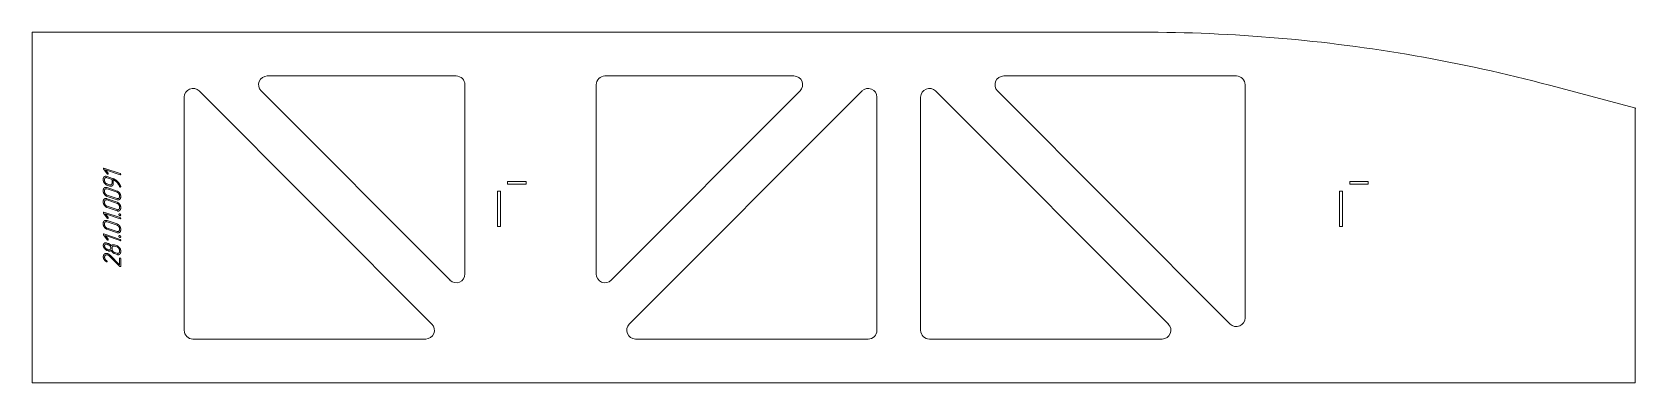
# Model space of a CAD drawing. Header units: millimetres. Extents: x 3 to 1835, y 4 to 404.
import ezdxf

# ---------------------------------------------------------------- set-up
doc = ezdxf.new("R2010")
doc.units = ezdxf.units.MM
doc.linetypes.add('K5LT_BASIC', pattern=[0])
doc.layers.add('Engraving', color=7, linetype='Continuous')

msp = doc.modelspace()

# ---------------------------------------------------------------- linework, layer by layer
at = {"color": 143, "linetype": 'K5LT_BASIC', "lineweight": 15, "true_color": 0x33acca}
for p, q in [((2.6, 404.3), (1269.6, 404.3)), ((2.6, 404.3), (2.6, 4.3)), ((271.3, 354.3), (487.1, 354.3)), ((657.1, 354.3), (873, 354.3)), ((1112.7, 354.3), (1378.5, 354.3)), ((176.4, 64.3), (176.4, 330.2)), ((193.5, 337.2), (459.3, 71.4)), ((480.1, 121.4), (264.2, 337.2)), ((497.1, 344.3), (497.1, 128.5)), ((647.1, 128.5), (647.1, 344.3)), ((880.1, 337.2), (664.2, 121.4)), ((684.9, 71.4), (950.8, 337.2)), ((967.8, 330.2), (967.8, 64.3)), ((1017.8, 64.3), (1017.8, 330.2)), ((1034.9, 337.2), (1300.8, 71.4)), ((1371.5, 71.4), (1105.6, 337.2)), ((1388.5, 344.3), (1388.5, 78.5)), ((1835, 317.7), (1736.4, 343.8)), ((1834.3, 4.3), (1834.3, 317.7)), ((1834.3, 317.7), (1835, 317.7)), ((534.3, 182.8), (534.3, 222.8)), ((534.3, 222.8), (537.7, 222.8)), ((537.7, 222.8), (537.7, 182.8)), ((545.9, 231.1), (545.9, 234.1)), ((545.9, 234.1), (566.9, 234.1)), ((566.9, 231.1), (545.9, 231.1)), ((566.9, 234.1), (566.9, 231.1)), ((1496.4, 222.8), (1499.9, 222.8)), ((1496.4, 182.8), (1496.4, 222.8)), ((1499.9, 222.8), (1499.9, 182.8)), ((1508, 234.1), (1529, 234.1)), ((1508, 231.1), (1508, 234.1)), ((1529, 231.1), (1508, 231.1)), ((1529, 234.1), (1529, 231.1)), ((537.7, 182.8), (534.3, 182.8)), ((1499.9, 182.8), (1496.4, 182.8)), ((452.3, 54.3), (186.4, 54.3)), ((957.8, 54.3), (692, 54.3)), ((1293.7, 54.3), (1027.8, 54.3)), ((1834.3, 4.3), (2.6, 4.3))]:
    msp.add_line(p, q, dxfattribs=at)
for centre, start, end in [((271.3, 344.3), 90, 225), ((487.1, 344.3), 0, 90), ((657.1, 344.3), 90, 180), ((873, 344.3), 315, 90), ((1112.7, 344.3), 90, 225), ((1378.5, 344.3), 0, 90), ((186.4, 330.2), 45, 180), ((957.8, 330.2), 0, 135), ((1027.8, 330.2), 45, 180), ((487.1, 128.5), 225, 0), ((657.1, 128.5), 180, 315), ((1378.5, 78.5), 225, 0), ((186.4, 64.3), 180, 270), ((452.3, 64.3), 270, 45), ((692, 64.3), 135, 270), ((957.8, 64.3), 270, 0), ((1027.8, 64.3), 180, 270), ((1293.7, 64.3), 270, 45)]:
    msp.add_arc(centre, 10, start, end, dxfattribs=at)
msp.add_open_spline([(1269.6, 404.3), (1322, 404.3), (1426.9, 399.8), (1583.1, 379.6), (1685.7, 357.2), (1736.4, 343.8)], degree=3, dxfattribs=at)
at = {"layer": 'Engraving', "color": 143, "linetype": 'K5LT_BASIC', "lineweight": 15, "true_color": 0x33acca}
for p, q in [((88.4, 242.6), (84.2, 248.3)), ((84.6, 249.3), (103.1, 243.1)), ((103.1, 241.6), (86.4, 247.3)), ((86.4, 247.3), (89.4, 243.3)), ((86.6, 240), (87.3, 239.9)), ((87.3, 239.9), (87.8, 239.8)), ((87.8, 239.8), (88.2, 239.7)), ((88.2, 239.7), (94.5, 237.5)), ((88.2, 238.3), (93.9, 236.3)), ((83.9, 235.5), (83.9, 236.9)), ((83.9, 222.8), (83.9, 224.2)), ((85.4, 235), (85.4, 236.4)), ((85.4, 222.3), (85.4, 223.7)), ((91, 230.2), (88.2, 231.2)), ((91, 228.8), (88.2, 229.7)), ((88.2, 227), (99.6, 223.1)), ((88.2, 225.6), (99.6, 221.7)), ((93.9, 236.3), (93.9, 232.1)), ((95.3, 235.8), (95.3, 231.6)), ((101.4, 230.4), (101.1, 230.9)), ((101.6, 230.2), (101.4, 230.4)), ((101.9, 229.6), (101.6, 230.2)), ((103.8, 228.3), (103.8, 227.9)), ((83.9, 210.1), (83.9, 211.5)), ((85.4, 209.6), (85.4, 211)), ((99.6, 214.6), (88.2, 218.5)), ((99.6, 213.2), (88.2, 217)), ((88.2, 214.3), (99.6, 210.4)), ((88.2, 212.9), (99.6, 209)), ((99.6, 201.9), (88.2, 205.8)), ((99.6, 200.5), (88.2, 204.3)), ((102.4, 217.9), (102.4, 216.5)), ((102.4, 205.2), (102.4, 203.8)), ((103.8, 217.4), (103.8, 216)), ((103.8, 204.7), (103.8, 203.3)), ((83.9, 185.2), (83.9, 186.6)), ((88.4, 192.3), (84.2, 198)), ((84.6, 199.1), (103.1, 192.8)), ((85.4, 184.7), (85.4, 186.1)), ((86.4, 197.1), (89.4, 193)), ((103.1, 191.4), (86.4, 197.1)), ((88.2, 189.4), (99.6, 185.6)), ((88.2, 188), (99.6, 184.1)), ((88.4, 167.5), (84.2, 173.2)), ((84.6, 174.2), (103.1, 167.9)), ((103.1, 166.5), (86.4, 172.2)), ((86.4, 172.2), (89.4, 168.1)), ((99.6, 177), (88.2, 180.9)), ((99.6, 175.6), (88.2, 179.5)), ((102.4, 180.3), (102.4, 178.9)), ((103.8, 179.8), (103.8, 178.4)), ((83.9, 160.6), (83.9, 161)), ((84, 160.1), (83.9, 160.6)), ((84.2, 159.3), (84, 160.1)), ((86.5, 164.1), (87.3, 164.1)), ((87.3, 164.1), (87.7, 164)), ((87.7, 164), (88.2, 163.8)), ((88.2, 163.8), (89.6, 163.4)), ((88.2, 162.4), (89.6, 161.9)), ((89.6, 156.2), (88.2, 156.7)), ((89.6, 154.8), (88.2, 155.3)), ((90.4, 149.4), (89.9, 149.8)), ((90.9, 148.9), (90.4, 149.4)), ((102.7, 137.1), (90.9, 148.9)), ((91.7, 149.8), (102.4, 139.1)), ((93.9, 156.9), (93.9, 158.3)), ((96.7, 161.6), (99.6, 160.7)), ((96.7, 160.2), (99.6, 159.3)), ((99.6, 152.2), (96.7, 153.1)), ((99.6, 150.7), (96.7, 151.7)), ((102.4, 155.5), (102.4, 154)), ((103.8, 155), (103.8, 153.5)), ((87.6, 142.4), (87.3, 142.5)), ((102.4, 139.1), (102.4, 146.3)), ((103.8, 145.8), (103.8, 137.3))]:
    msp.add_line(p, q, dxfattribs=at)
for points in [[(85.2, 239.5), (83.9, 238.6), (83.9, 236.9)], [(84.1, 249.3), (84, 249.1), (84, 248.8)], [(84, 248.8), (84, 248.6), (84.2, 248.3)], [(84.6, 249.3), (84.3, 249.4), (84.1, 249.3)], [(86.6, 240), (85.8, 239.9), (85.2, 239.5)], [(88.2, 238.3), (87, 238.7), (86.2, 238.1)], [(88.4, 242.6), (88.8, 242.3), (88.9, 242.2)], [(88.9, 242.2), (89.2, 242.1), (89.4, 242.3)], [(89.6, 242.7), (89.6, 243), (89.4, 243.3)], [(89.4, 242.3), (89.6, 242.4), (89.6, 242.7)], [(103.7, 242.7), (103.5, 242.9), (103.1, 243.1)], [(103.1, 241.6), (103.5, 241.5), (103.7, 241.7)], [(103.8, 242.1), (103.8, 242.4), (103.7, 242.7)], [(103.7, 241.7), (103.8, 242), (103.8, 242.1)], [(83.9, 235.5), (83.9, 233.7), (85.2, 232)], [(85.2, 226.8), (83.9, 225.9), (83.9, 224.2)], [(83.9, 222.8), (83.9, 221), (85.2, 219.3)], [(85.2, 232), (86.5, 230.3), (88.2, 229.7)], [(88.2, 227), (86.4, 227.6), (85.2, 226.8)], [(86.2, 238.1), (85.4, 237.6), (85.4, 236.4)], [(85.4, 235), (85.4, 233.8), (86.2, 232.7)], [(86.2, 225.4), (85.4, 224.9), (85.4, 223.7)], [(85.4, 222.3), (85.4, 221.1), (86.2, 220)], [(86.2, 232.7), (87, 231.6), (88.2, 231.2)], [(88.2, 225.6), (87, 226), (86.2, 225.4)], [(86.2, 220), (87, 218.9), (88.2, 218.5)], [(91, 230.2), (92.2, 229.8), (93, 230.4)], [(91, 228.8), (92.8, 228.2), (94.1, 229)], [(93, 230.4), (93.9, 231), (93.9, 232.1)], [(94.1, 229), (95.3, 229.8), (95.3, 231.6)], [(100, 234.2), (97.5, 236.5), (94.5, 237.5)], [(95.3, 235.8), (96.2, 235.5), (97.3, 234.8)], [(97.3, 234.8), (98.3, 234.1), (99.2, 233.2)], [(99.2, 233.2), (100.5, 232), (101.1, 230.9)], [(102.6, 220.9), (101.3, 222.5), (99.6, 223.1)], [(101.6, 220.2), (100.8, 221.3), (99.6, 221.7)], [(103.8, 228.3), (102.6, 231.6), (100, 234.2)], [(102.4, 217.9), (102.4, 219), (101.6, 220.2)], [(101.9, 229.6), (102.3, 228.8), (102.5, 228.2)], [(102.5, 228.2), (102.6, 227.9), (102.7, 227.7)], [(103.8, 217.4), (103.8, 219.2), (102.6, 220.9)], [(102.7, 227.7), (102.9, 227.6), (103.1, 227.5)], [(103.1, 227.5), (103.4, 227.4), (103.6, 227.5)], [(103.6, 227.5), (103.8, 227.8), (103.8, 227.9)], [(85.2, 214.1), (83.9, 213.2), (83.9, 211.5)], [(83.9, 210.1), (83.9, 208.3), (85.2, 206.6)], [(85.2, 219.3), (86.5, 217.6), (88.2, 217)], [(88.2, 214.3), (86.4, 214.9), (85.2, 214.1)], [(85.2, 206.6), (86.5, 204.9), (88.2, 204.3)], [(86.2, 212.7), (85.4, 212.2), (85.4, 211)], [(85.4, 209.6), (85.4, 208.4), (86.2, 207.3)], [(88.2, 212.9), (87, 213.3), (86.2, 212.7)], [(86.2, 207.3), (87, 206.2), (88.2, 205.8)], [(99.6, 214.6), (100.7, 214.2), (101.6, 214.8)], [(99.6, 213.2), (101.4, 212.6), (102.6, 213.5)], [(102.6, 208.2), (101.3, 209.8), (99.6, 210.4)], [(101.6, 207.5), (100.8, 208.6), (99.6, 209)], [(99.6, 201.9), (100.7, 201.5), (101.6, 202.1)], [(101.6, 214.8), (102.4, 215.4), (102.4, 216.5)], [(102.4, 205.2), (102.4, 206.3), (101.6, 207.5)], [(101.6, 202.1), (102.4, 202.7), (102.4, 203.8)], [(102.6, 213.5), (103.8, 214.4), (103.8, 216)], [(103.8, 204.7), (103.8, 206.5), (102.6, 208.2)], [(102.6, 200.8), (103.8, 201.7), (103.8, 203.3)], [(85.2, 189.2), (83.9, 188.4), (83.9, 186.6)], [(83.9, 185.2), (83.9, 183.4), (85.2, 181.7)], [(84.1, 199), (84, 198.9), (84, 198.6)], [(84, 198.6), (84, 198.3), (84.2, 198)], [(84.6, 199.1), (84.3, 199.2), (84.1, 199)], [(88.2, 189.4), (86.4, 190), (85.2, 189.2)], [(86.2, 187.9), (85.4, 187.3), (85.4, 186.1)], [(85.4, 184.7), (85.4, 183.5), (86.2, 182.4)], [(88.2, 188), (87, 188.4), (86.2, 187.9)], [(88.4, 192.3), (88.8, 192), (88.9, 191.9)], [(88.9, 191.9), (89.2, 191.8), (89.4, 192)], [(89.6, 192.4), (89.6, 192.7), (89.4, 193)], [(89.4, 192), (89.6, 192.1), (89.6, 192.4)], [(99.6, 200.5), (101.4, 199.9), (102.6, 200.8)], [(102.6, 183.3), (101.3, 185), (99.6, 185.6)], [(101.6, 182.6), (100.8, 183.7), (99.6, 184.1)], [(102, 197), (101.7, 196.8), (101.7, 196.4)], [(101.7, 196.4), (101.7, 195.9), (102.1, 195.5)], [(102.8, 197.1), (102.4, 197.2), (102, 197)], [(102.1, 195.5), (102.5, 195.1), (102.8, 195)], [(103.8, 179.8), (103.8, 181.6), (102.6, 183.3)], [(103.5, 196.6), (103.2, 197), (102.8, 197.1)], [(102.8, 195), (103.2, 194.8), (103.5, 195)], [(103.7, 192.4), (103.5, 192.7), (103.1, 192.8)], [(103.1, 191.4), (103.5, 191.2), (103.7, 191.4)], [(103.8, 195.7), (103.8, 196.2), (103.5, 196.6)], [(103.5, 195), (103.8, 195.2), (103.8, 195.7)], [(103.8, 191.8), (103.8, 192.1), (103.7, 192.4)], [(103.7, 191.4), (103.8, 191.7), (103.8, 191.8)], [(84.1, 174.1), (84, 174), (84, 173.7)], [(84, 173.7), (84, 173.4), (84.2, 173.2)], [(84.6, 174.2), (84.3, 174.3), (84.1, 174.1)], [(85.2, 181.7), (86.5, 180), (88.2, 179.5)], [(86.2, 182.4), (87, 181.3), (88.2, 180.9)], [(88.4, 167.5), (88.8, 167.1), (88.9, 167.1)], [(88.9, 167.1), (89.2, 167), (89.4, 167.1)], [(89.6, 167.6), (89.6, 167.8), (89.4, 168.1)], [(89.4, 167.1), (89.6, 167.3), (89.6, 167.6)], [(99.6, 177), (100.7, 176.6), (101.6, 177.2)], [(99.6, 175.6), (101.4, 175), (102.6, 175.9)], [(102.4, 180.3), (102.4, 181.5), (101.6, 182.6)], [(101.6, 177.2), (102.4, 177.8), (102.4, 178.9)], [(102, 172.1), (101.7, 171.9), (101.7, 171.5)], [(101.7, 171.5), (101.7, 171), (102.1, 170.6)], [(102.8, 172.2), (102.4, 172.4), (102, 172.1)], [(102.1, 170.6), (102.5, 170.2), (102.8, 170.1)], [(102.6, 175.9), (103.8, 176.8), (103.8, 178.4)], [(103.5, 171.7), (103.2, 172.1), (102.8, 172.2)], [(102.8, 170.1), (103.2, 170), (103.5, 170.1)], [(103.7, 167.5), (103.5, 167.8), (103.1, 167.9)], [(103.1, 166.5), (103.5, 166.4), (103.7, 166.5)], [(103.8, 170.8), (103.8, 171.3), (103.5, 171.7)], [(103.5, 170.1), (103.8, 170.3), (103.8, 170.8)], [(103.8, 167), (103.8, 167.3), (103.7, 167.5)], [(103.7, 166.5), (103.8, 166.8), (103.8, 167)], [(85.2, 163.6), (83.9, 162.8), (83.9, 161)], [(85.3, 151.3), (83.9, 150.1), (83.9, 148.1)], [(83.9, 148.1), (83.9, 146.6), (84.7, 145.2)], [(84.2, 159.3), (84.5, 158.4), (85.2, 157.6)], [(86.5, 164.1), (85.8, 164.1), (85.2, 163.6)], [(85.2, 157.6), (86.5, 155.9), (88.2, 155.3)], [(88.8, 151.8), (86.8, 152.4), (85.3, 151.3)], [(86.2, 162.3), (85.4, 161.7), (85.4, 160.6)], [(85.4, 160.6), (85.4, 159.4), (86.2, 158.3)], [(85.4, 147.7), (85.4, 148.4), (85.7, 149)], [(85.9, 145.7), (85.4, 146.7), (85.4, 147.7)], [(85.7, 149), (85.9, 149.6), (86.4, 149.9)], [(88.2, 162.4), (87, 162.8), (86.2, 162.3)], [(86.2, 158.3), (87, 157.1), (88.2, 156.7)], [(86.4, 149.9), (87.4, 150.8), (88.8, 150.3)], [(90.2, 151.1), (89.5, 151.5), (88.8, 151.8)], [(88.8, 150.3), (89.4, 150.1), (89.9, 149.8)], [(91.5, 162.3), (90.7, 163), (89.6, 163.4)], [(91.7, 160.4), (90.8, 161.5), (89.6, 161.9)], [(89.6, 156.2), (90.8, 155.8), (91.6, 156.4)], [(89.6, 154.8), (90.6, 154.5), (91.5, 154.6)], [(91.7, 149.8), (90.8, 150.6), (90.2, 151.1)], [(92.9, 160.6), (92.3, 161.7), (91.5, 162.3)], [(91.5, 154.6), (92.4, 154.8), (93, 155.3)], [(91.6, 156.4), (92.5, 156.9), (92.5, 158.1)], [(92.5, 158.1), (92.5, 159.3), (91.7, 160.4)], [(94.5, 161.8), (93.4, 161.5), (92.9, 160.6)], [(93, 155.3), (93.6, 153.9), (94.6, 153)], [(94.7, 160.1), (93.9, 159.6), (93.9, 158.3)], [(93.9, 156.9), (93.9, 155.8), (94.7, 154.6)], [(96.7, 161.6), (95.5, 162.1), (94.5, 161.8)], [(94.6, 153), (95.6, 152.1), (96.7, 151.7)], [(96.7, 160.2), (95.6, 160.6), (94.7, 160.1)], [(94.7, 154.6), (95.6, 153.5), (96.7, 153.1)], [(102.6, 158.4), (101.3, 160.1), (99.6, 160.7)], [(101.6, 157.8), (100.8, 158.9), (99.6, 159.3)], [(99.6, 152.2), (100.7, 151.8), (101.6, 152.3)], [(99.6, 150.7), (101.4, 150.1), (102.6, 151)], [(102.4, 155.5), (102.4, 156.6), (101.6, 157.8)], [(101.6, 152.3), (102.4, 152.9), (102.4, 154)], [(102.6, 146.7), (102.4, 146.5), (102.4, 146.3)], [(103.8, 155), (103.8, 156.7), (102.6, 158.4)], [(102.6, 151), (103.8, 151.9), (103.8, 153.5)], [(103.1, 146.8), (102.9, 146.8), (102.6, 146.7)], [(103.6, 146.4), (103.4, 146.7), (103.1, 146.8)], [(84.7, 145.2), (85.6, 143.7), (87.3, 142.5)], [(87.8, 143.7), (86.5, 144.6), (85.9, 145.7)], [(87.6, 142.4), (87.9, 142.3), (88.1, 142.4)], [(88.1, 143.3), (88, 143.5), (87.8, 143.7)], [(88.3, 142.9), (88.2, 143.1), (88.1, 143.3)], [(88.1, 142.4), (88.3, 142.6), (88.3, 142.9)], [(102.7, 137.1), (102.9, 136.9), (103.1, 136.9)], [(103.1, 136.9), (103.4, 136.8), (103.6, 136.9)], [(103.8, 145.8), (103.8, 146.1), (103.6, 146.4)], [(103.6, 136.9), (103.8, 137), (103.8, 137.3)]]:
    msp.add_open_spline(points, degree=2, dxfattribs=at)

doc.saveas('drawing.dxf')
